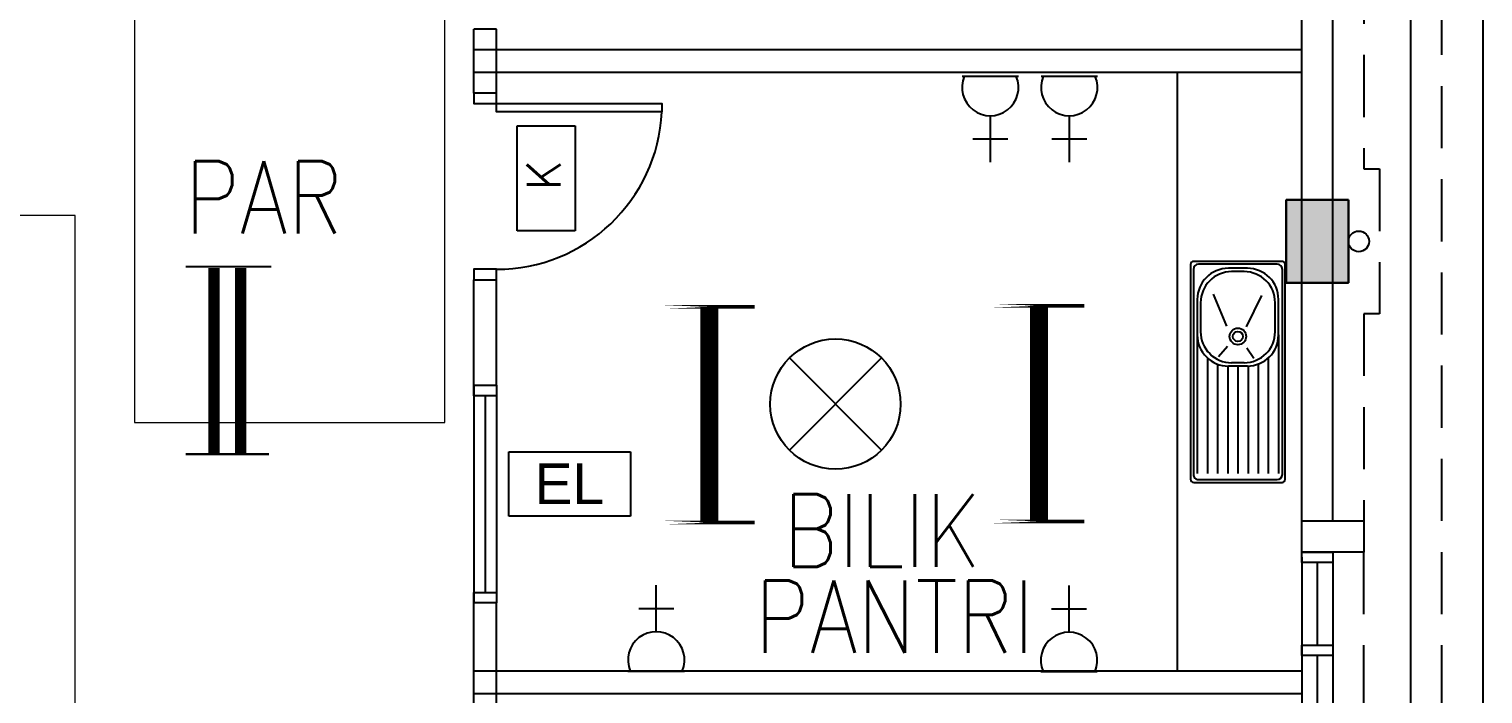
# Model space of a CAD drawing. Header units: inches. Extents: x 16928 to 514628, y -1471 to 241387.
# Drawn here: x 312719 to 319742, y 43545 to 46756 of the extents above; entities that cross this region are included whole.
import ezdxf
from ezdxf.enums import TextEntityAlignment as Align

# ---------------------------------------------------------------- set-up
doc = ezdxf.new("R2010")
doc.units = ezdxf.units.IN
doc.header["$MEASUREMENT"] = 0
doc.linetypes.add('HIDDEN', pattern=[0.375, 0.25, -0.125])
for name, color, linetype, lineweight in [('1', 8, 'Continuous', 9), ('BOMBA', 22, 'Continuous', 25), ('COLUMN', 8, 'Continuous', 30), ('t3', 8, 'Continuous', 25)]:
    doc.layers.add(name, color=color, linetype=linetype, lineweight=lineweight)
for name, color, linetype in [('DOOR', 2, 'Continuous'), ('DOWNPIPE', 8, 'Continuous'), ('ELECT', 6, 'Continuous'), ('FITTING', 8, 'Continuous'), ('LAMPU', 7, 'Continuous'), ('LW', 2, 'Continuous'), ('partition', 8, 'Continuous'), ('SAN', 8, 'Continuous'), ('SANITARY', 8, 'Continuous'), ('WALL', 1, 'Continuous'), ('WIN', 9, 'Continuous')]:
    doc.layers.add(name, color=color, linetype=linetype)
doc.styles.add('LAILA', font='romans.shx', dxfattribs={"width": 0.85})
doc.styles.add('SANSSERIF', font='SAS_____.pfb', dxfattribs={"width": 0.7, "height": 700})
doc.styles.add('SIMPLEX', font='simplex.shx', dxfattribs={"width": 0.8})

# ---------------------------------------------------------------- blocks, each defined once
blk = doc.blocks.new('dr16')
at = {"layer": 'DOOR', "color": 1}
blk.add_line((-2409712.2, -909070.8), (-2409602.2, -909070.8), dxfattribs=at)
for points in [[(-2409712.2, -909070.8), (-2409602.2, -909070.8), (-2409602.2, -909020.8), (-2409712.2, -909020.8)], [(-2410511.2, -909830.8), (-2409712.2, -909830.8), (-2409712.2, -909870.8), (-2410511.2, -909870.8)], [(-2409712.2, -909920.8), (-2409602.2, -909920.8), (-2409602.2, -909870.8), (-2409712.2, -909870.8)]]:
    blk.add_lwpolyline(points, close=True, dxfattribs=at)
at = {"layer": 'DOOR', "color": 9}
blk.add_arc((-2409712.2, -909870.8), 800, 90, 177.13402, dxfattribs=at)
blk = doc.blocks.new('Kit-sink')
at = {"layer": 'SAN'}
for p, q in [((0, 0), (0, -427)), ((1052, 15), (15, 15)), ((1028.5, 1.5), (38.5, 1.5)), ((1067, -427), (1067, 0)), ((13.5, -23.5), (13.5, -403.5)), ((355.5, -17.5), (183.5, -17.5)), ((339.5, -33.5), (199.5, -33.5)), ((355.5, -17.5), (1023.6, -17.5)), ((466.4, -66.5), (1023.6, -66.5)), ((1053.5, -403.5), (1053.5, -23.5)), ((164.8, -99.7), (316.1, -173.8)), ((417.9, -170.7), (467.3, -136.7)), ((496.2, -115.5), (1023.6, -115.5)), ((33.5, -167.5), (33.5, -259.5)), ((49.5, -183.5), (49.5, -243.5)), ((489.5, -183.5), (489.5, -243.5)), ((505.5, -164.5), (1023.6, -164.5)), ((505.5, -167.5), (505.5, -259.5)), ((313, -266.5), (158.7, -331.3)), ((411.7, -263.4), (461.1, -306.6)), ((505.5, -213.5), (1023.6, -213.5)), ((505.5, -262.5), (1023.6, -262.5)), ((496.2, -311.5), (1023.6, -311.5)), ((183.5, -409.5), (355.5, -409.5)), ((199.5, -393.5), (339.5, -393.5)), ((355.5, -409.5), (1023.6, -409.5)), ((466.4, -360.5), (1023.6, -360.5)), ((15, -442), (1052, -442)), ((38.5, -428.5), (1028.5, -428.5))]:
    blk.add_line(p, q, dxfattribs=at)
for radius in [40, 23.9]:
    blk.add_circle((362.5, -213.5), radius, dxfattribs=at)
for centre, radius, start, end in [((15, 0), 15, 90, 180), ((38.5, -23.5), 25, 90, 180), ((1028.5, -23.5), 25, 0, 90), ((1052, 0), 15, 0, 90), ((183.5, -167.5), 150, 90, 180), ((199.5, -183.5), 150, 90, 180), ((339.5, -183.5), 150, 0, 90), ((355.5, -167.5), 150, 0, 90), ((183.5, -259.5), 150, 180, 270), ((199.5, -243.5), 150, 180, 270), ((339.5, -243.5), 150, 270, 0), ((355.5, -259.5), 150, 270, 0), ((38.5, -403.5), 25, 180, 270), ((1028.5, -403.5), 25, 270, 0), ((15, -427), 15, 180, 270), ((1052, -427), 15, 270, 0)]:
    blk.add_arc(centre, radius, start, end, dxfattribs=at)
blk = doc.blocks.new('WIN')
at = {"layer": 'WIN', "color": 1}
for p, q in [((-2479668.1, -915154.6), (-2476718.1, -915154.6)), ((-2479643.1, -915229.6), (-2479243.1, -915229.6)), ((-2479193.1, -915229.6), (-2478218.1, -915229.6)), ((-2478168.1, -915229.6), (-2477193.1, -915229.6)), ((-2477143.1, -915229.6), (-2476743.1, -915229.6)), ((-2479668.1, -915304.6), (-2476718.1, -915304.6))]:
    blk.add_line(p, q, dxfattribs=at)
for points in [[(-2479693.1, -915304.6), (-2479643.1, -915304.6), (-2479643.1, -915154.6), (-2479693.1, -915154.6)], [(-2479243.1, -915304.6), (-2479193.1, -915304.6), (-2479193.1, -915154.6), (-2479243.1, -915154.6)], [(-2478218.1, -915304.6), (-2478168.1, -915304.6), (-2478168.1, -915154.6), (-2478218.1, -915154.6)], [(-2477193.1, -915304.6), (-2477143.1, -915304.6), (-2477143.1, -915154.6), (-2477193.1, -915154.6)], [(-2476743.1, -915304.6), (-2476693.1, -915304.6), (-2476693.1, -915154.6), (-2476743.1, -915154.6)]]:
    blk.add_lwpolyline(points, close=True, dxfattribs=at)
blk = doc.blocks.new('emergency light R')
at = {"layer": 'LAMPU', "color": 6, "linetype": 'Continuous'}
for p, q in [((0, 4.9), (0, 247.7)), ((0, 247.7), (459.3, 247.7)), ((459.3, 247.7), (459.3, 4.9)), ((459.3, 4.9), (0, 4.9))]:
    blk.add_line(p, q, dxfattribs=at)
at = {"layer": 'LAMPU', "color": 6, "linetype": 'Continuous', "style": 'SANSSERIF'}
blk.add_text('EL', height=153.77, dxfattribs=at).set_placement((97, 50))
blk = doc.blocks.new('CEILING FAN C W HOOK')
at = {"layer": 'ELECT', "color": 6}
for p, q in [((-530.3, -530.3), (-85.3, -85.3)), ((-530.3, -85.3), (-85.3, -530.3))]:
    blk.add_line(p, q, dxfattribs=at)
blk.add_circle((-307.8, -307.8), 314.7, dxfattribs=at)

msp = doc.modelspace()

# ---------------------------------------------------------------- linework, layer by layer
at = {"layer": '1'}
for points in [[(314728.3, 46855.5), (313228.3, 46855.5), (313228.3, 44855.5), (314728.3, 44855.5)], [(312942.5, 43355.5), (312942.5, 45855.5), (310942.5, 45855.5), (310942.5, 43355.5)]]:
    msp.add_lwpolyline(points, close=True, dxfattribs=at)
at = {"layer": 'BOMBA', "color": 8, "linetype": 'ByBlock', "ltscale": 10}
for p, q in [((315076.8, 45781.7), (315076.8, 46288.6)), ((315076.8, 46288.6), (315357.5, 46288.6)), ((315076.8, 45781.7), (315076.8, 46288.6)), ((315076.8, 46288.6), (315357.5, 46288.6)), ((315357.5, 46288.6), (315357.5, 45781.7)), ((315357.5, 46288.6), (315357.5, 45781.7)), ((315357.5, 45781.7), (315076.8, 45781.7)), ((315357.5, 45781.7), (315076.8, 45781.7))]:
    msp.add_line(p, q, dxfattribs=at)
at = {"layer": 'BOMBA', "color": 3, "linetype": 'ByBlock', "ltscale": 10}
for p, q in [((315076.8, 45781.7), (315076.8, 46288.6)), ((315076.8, 46288.6), (315357.5, 46288.6)), ((315357.5, 46288.6), (315357.5, 45781.7)), ((315357.5, 45781.7), (315076.8, 45781.7))]:
    msp.add_line(p, q, dxfattribs=at)
at = {"layer": 'COLUMN'}
msp.add_lwpolyline([(319092.5, 45930.5), (318792.5, 45930.5), (318792.5, 45530.5), (319092.5, 45530.5)], close=True, dxfattribs=at)
msp.add_solid([(319092.5, 45930.5), (318792.5, 45930.5), (319092.5, 45530.5), (318792.5, 45530.5)], dxfattribs=at)
at = {"layer": 'DOWNPIPE'}
msp.add_circle((319142.5, 45730.5), 50, dxfattribs=at)
at = {"layer": 'ELECT', "color": 6}
for p, q in [((317499.2, 46527), (317226.4, 46527)), ((317880.6, 46527), (317607.8, 46527)), ((317362.8, 46337.2), (317362.8, 46112.2)), ((317744.2, 46337.2), (317744.2, 46112.2)), ((317447.2, 46224.7), (317278.5, 46224.7)), ((317828.6, 46224.7), (317659.8, 46224.7)), ((315748.9, 43845.8), (315748.9, 44070.8)), ((317743.2, 43843.4), (317743.2, 44068.4)), ((315664.5, 43958.3), (315833.2, 43958.3)), ((317658.8, 43955.9), (317827.6, 43955.9)), ((315612.5, 43656), (315885.3, 43656)), ((317606.8, 43653.6), (317879.6, 43653.6))]:
    msp.add_line(p, q, dxfattribs=at)
for centre, start, end in [((317362.8, 46473.6), 156.97635, 23.02365), ((317744.2, 46473.6), 156.97635, 23.02365), ((315748.9, 43709.4), 336.97635, 203.02365), ((317743.2, 43707), 336.97635, 203.02365)]:
    msp.add_arc(centre, 136.4, start, end, dxfattribs=at)
at = {"layer": 'FITTING', "color": 3}
for points, const_width in [([(313475.1, 45608.5), (313760.1, 45608.5)], 10.9), ([(313475.1, 45608.5), (313760.1, 45608.5)], 10.9), ([(313612.7, 44702.5), (313612.7, 45602.5)], 54.6), ([(313612.7, 44702.5), (313612.7, 45602.5)], 54.6), ([(313613.8, 45608.5), (313889, 45608.5)], 10.9), ([(313613.8, 45608.5), (313889, 45608.5)], 10.9), ([(313741.5, 44702.5), (313741.5, 45602.5)], 54.6), ([(313741.5, 44702.5), (313741.5, 45602.5)], 54.6), ([(316005.5, 44372.7), (316005.5, 45414)], 86.8), ([(316005.5, 44372.7), (316005.5, 45414)], 86.8), ([(317597.6, 44378.5), (317597.6, 45419.8)], 86.8), ([(317597.6, 44378.5), (317597.6, 45419.8)], 86.8), ([(313475.1, 44702.5), (313750.3, 44702.5)], 10.9), ([(313475.1, 44702.5), (313750.3, 44702.5)], 10.9), ([(313603.9, 44702.5), (313879.1, 44702.5)], 10.9), ([(313603.9, 44702.5), (313879.1, 44702.5)], 10.9)]:
    msp.add_lwpolyline(points, dxfattribs=dict(at, const_width=const_width))
at = {"layer": 'FITTING', "color": 3, "const_width": 17.4}
for points in [[(315786.8, 45414), (316224.2, 45414)], [(315786.8, 45414), (316224.2, 45414)], [(317378.9, 45419.8), (317816.3, 45419.8)], [(317378.9, 45419.8), (317816.3, 45419.8)], [(317378.9, 44378.5), (317816.3, 44378.5)], [(317378.9, 44378.5), (317816.3, 44378.5)], [(315786.8, 44372.7), (316224.2, 44372.7)], [(315786.8, 44372.7), (316224.2, 44372.7)]]:
    msp.add_lwpolyline(points, close=True, dxfattribs=at)
at = {"layer": 'LW'}
for p, q in [((319742.5, 52530.5), (319742.5, 38930.5)), ((319392.5, 52180.5), (319392.5, 39280.5)), ((318267.5, 43655.5), (318267.5, 46545.5))]:
    msp.add_line(p, q, dxfattribs=at)
at = {"layer": 'LW', "linetype": 'HIDDEN', "ltscale": 1200}
for p, q in [((319542.5, 52330.5), (319542.5, 39130.5)), ((319167.5, 41230.5), (319167.5, 44230.5))]:
    msp.add_line(p, q, dxfattribs=at)
msp.add_lwpolyline([(319167.5, 47080.5), (319167.5, 46080.5), (319242.5, 46080.5), (319242.5, 45380.5), (319167.5, 45380.5), (319167.5, 44380.5)], dxfattribs=at)
at = {"layer": 'partition'}
for p, q in [((314977.5, 46755.5), (314867.5, 46755.5)), ((314867.5, 46445.5), (314867.5, 46755.5)), ((314977.5, 46445.5), (314977.5, 46755.5)), ((318867.5, 46655.5), (314867.5, 46655.5)), ((318867.5, 46545.5), (314867.5, 46545.5)), ((314867.5, 45035.5), (314867.5, 45545.5)), ((314977.5, 45035.5), (314977.5, 45545.5)), ((314867.5, 45035.5), (314977.5, 45035.5)), ((314867.5, 43445.5), (314867.5, 43985.5)), ((314977.5, 43985.5), (314867.5, 43985.5)), ((314977.5, 43445.5), (314977.5, 43985.5)), ((318867.5, 43655.5), (314867.5, 43655.5)), ((318867.5, 43545.5), (314867.5, 43545.5))]:
    msp.add_line(p, q, dxfattribs=at)
at = {"layer": 'WALL'}
for p, q in [((318867.5, 44230.5), (318867.5, 47230.5)), ((319017.5, 44380.5), (319017.5, 47080.5))]:
    msp.add_line(p, q, dxfattribs=at)
msp.add_lwpolyline([(318867.5, 44230.5), (318867.5, 44380.5), (319167.5, 44380.5), (319167.5, 44230.5)], close=True, dxfattribs=at)
at = {"layer": 'WIN'}
for p, q in [((314867.5, 45035.5), (314867.5, 43985.5)), ((314977.5, 45035.5), (314977.5, 43985.5)), ((314922.5, 44985.5), (314922.5, 44035.5))]:
    msp.add_line(p, q, dxfattribs=at)
for points in [[(314977.5, 44985.5), (314867.5, 44985.5), (314867.5, 45035.5), (314977.5, 45035.5)], [(314977.5, 43985.5), (314867.5, 43985.5), (314867.5, 44035.5), (314977.5, 44035.5)]]:
    msp.add_lwpolyline(points, close=True, dxfattribs=at)

# ---------------------------------------------------------------- block references
msp.add_blockref('CEILING FAN C W HOOK', (316922.5, 45252.7))
at = {"layer": 'DOOR', "rotation": 180}
msp.add_blockref('dr16', (-2094734.7, -863475.2), dxfattribs=at)
at = {"layer": 'LAMPU', "color": 8, "xscale": 1.27951153594687, "yscale": 1.27951153594687, "zscale": 1.27951153594687}
msp.add_blockref('emergency light R', (315036.8, 44398), dxfattribs=at)
at = {"layer": 'SANITARY', "rotation": 270}
msp.add_blockref('Kit-sink', (318772.2, 45634), dxfattribs=at)
at = {"layer": 'WIN', "xscale": -1, "rotation": 90}
msp.add_blockref('WIN', (-596287.1, -2435462.5), dxfattribs=at)

# ---------------------------------------------------------------- texts
at = {"layer": 'BOMBA', "color": 8, "linetype": 'ByBlock', "ltscale": 10, "style": 'SIMPLEX'}
msp.add_text('K', height=162.1, rotation=90, dxfattribs=at).set_placement((315286.3, 45977.3))
msp.add_text('K', height=162.1, rotation=90, dxfattribs=at).set_placement((315286.3, 45977.3))
at = {"layer": 'BOMBA', "color": 3, "linetype": 'ByBlock', "ltscale": 10, "style": 'SIMPLEX'}
msp.add_text('K', height=162.1, rotation=90, dxfattribs=at).set_placement((315286.3, 45977.3))
at = {"layer": 't3', "style": 'LAILA', "width": 0.85}
msp.add_text('PAR', height=350, dxfattribs=at).set_placement((313470.4, 45768.5))
for s, p in [('BILIK', (316361.4, 44509.6)), ('PANTRI', (316223.6, 44093.4))]:
    msp.add_text(s, height=350, dxfattribs=at).set_placement(p, align=Align.TOP_LEFT)

doc.saveas('drawing.dxf')
